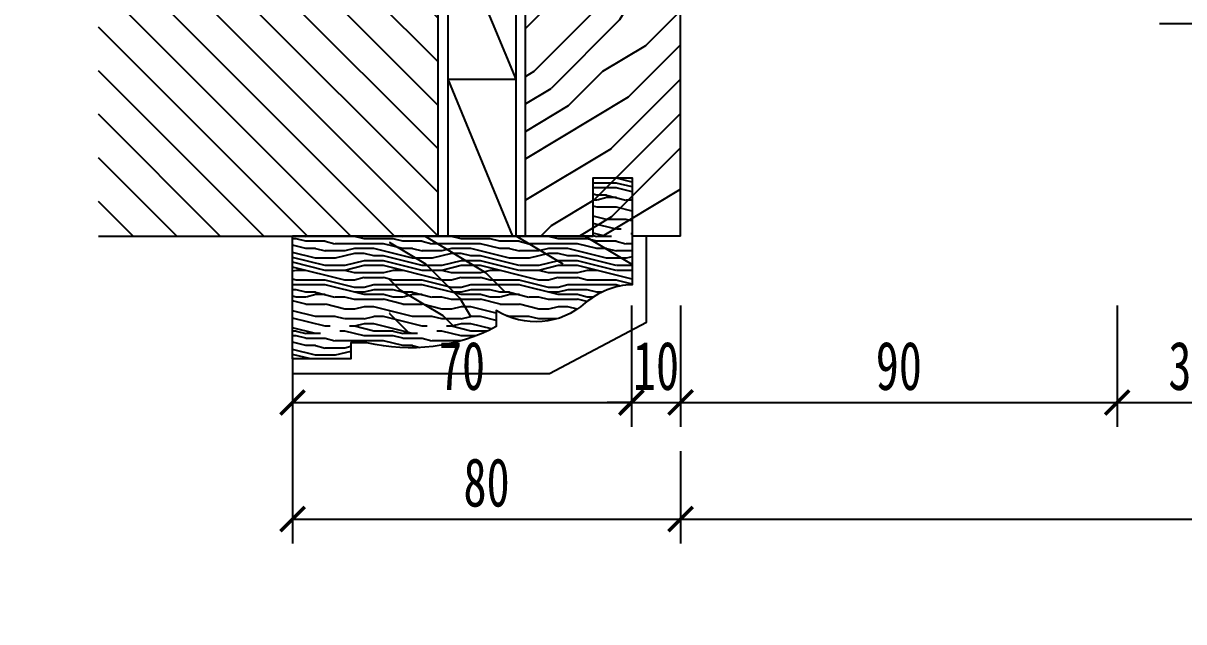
# Model space of a CAD drawing. Header units: millimetres. Extents: x 51249 to 2766742, y -599687 to -1280.
# Drawn here: x 62774.5 to 63013.8, y -125066.8 to -124943.5 of the extents above; entities that cross this region are included whole.
import ezdxf

# ---------------------------------------------------------------- set-up
doc = ezdxf.new("R2010")
doc.units = ezdxf.units.MM
doc.header["$LTSCALE"] = 10
doc.header["$PDMODE"] = 3
doc.linetypes.add('AUDIT_D_050706142524-0', pattern=[0])
for name, color, linetype in [('0-bh(填充)', 251, 'Continuous'), ('A-土建墙（含管井、立管）', 6, 'Continuous'), ('D-Detail(节点图层)', 134, 'Continuous'), ('D-节点填充', 250, 'Continuous'), ('D-造型粗线', 4, 'Continuous'), ('D-造型细线', 146, 'Continuous'), ('E-立面填充', 250, 'Continuous'), ('IDT-HATCH', 250, 'AUDIT_D_050706142524-0'), ('P-门套', 3, 'Continuous'), ('PM-FURN', 7, 'Continuous'), ('W-尺寸', 5, 'Continuous'), ('填充', 8, 'Continuous'), ('完成面-石材', 55, 'Continuous')]:
    doc.layers.add(name, color=color, linetype=linetype)
doc.styles.add('DIM', font='SimSun.ttf', dxfattribs={"width": 0.7})
doc.dimstyles.new('25', dxfattribs={"dimscale": 25, "dimtxt": 2, "dimasz": 1, "dimexe": 1, "dimexo": 1, "dimgap": 0.5, "dimtad": 1, "dimdec": 0, "dimzin": 0, "dimdsep": 46, "dimtxsty": 'DIM', "dimblk": 'ARCHTICK', "dimcen": 0, "dimclrd": 5, "dimclre": 5, "dimclrt": 35, "dimadec": 0, "dimazin": 0, "dimtfac": 0.5, "dimtdec": 0, "dimtix": 1, "dimtmove": 2, "dimatfit": 2, "dimldrblk": 'A', "dimfxl": 0, "dimtolj": 1, "dimtzin": 0, "dimlwd": -1, "dimlwe": -1, "dimarcsym": 0})
doc.dimstyles.new('5', dxfattribs={"dimscale": 5, "dimtxt": 2, "dimasz": 1, "dimexe": 1, "dimexo": 1, "dimgap": 0.5, "dimtad": 1, "dimdec": 0, "dimrnd": 5, "dimzin": 0, "dimdsep": 46, "dimtxsty": 'DIM', "dimblk": 'ARCHTICK', "dimcen": 0, "dimclrd": 5, "dimclre": 5, "dimclrt": 35, "dimadec": 0, "dimazin": 0, "dimtfac": 0.5, "dimtdec": 0, "dimtix": 1, "dimtmove": 2, "dimatfit": 2, "dimldrblk": 'A', "dimfxl": 0, "dimtolj": 1, "dimtzin": 0, "dimlwd": -1, "dimlwe": -1, "dimarcsym": 0})

# ---------------------------------------------------------------- blocks, each defined once
blk = doc.blocks.new('_ArchTick')
at = {"color": 0, "linetype": 'ByBlock', "const_width": 0.15}
blk.add_lwpolyline([(-0.5, -0.5), (0.5, 0.5)], dxfattribs=at)
blk = doc.blocks.new('*D14')
at = {"layer": 'Defpoints', "color": 0, "ltscale": 0.15}
for p in [(62910.08, -125026.65), (63690.08, -125026.65), (63690.08, -125045.67)]:
    blk.add_point(p, dxfattribs=at)
at = {"layer": 'W-尺寸', "color": 5, "ltscale": 0.15}
for p, q in [((62910.08, -125031.65), (62910.08, -125050.67)), ((63690.08, -125031.65), (63690.08, -125050.67)), ((62910.08, -125045.67), (63467.71, -125045.67)), ((63690.08, -125045.67), (63486.51, -125045.67))]:
    blk.add_line(p, q, dxfattribs=at)
at = {"layer": 'W-尺寸', "color": 5, "ltscale": 0.15, "xscale": 5, "yscale": 5, "zscale": 5, "rotation": 180}
blk.add_blockref('_ArchTick', (62910.08, -125045.67), dxfattribs=at)
at = {"layer": 'W-尺寸', "color": 5, "ltscale": 0.15, "xscale": 5, "yscale": 5, "zscale": 5}
blk.add_blockref('_ArchTick', (63690.08, -125045.67), dxfattribs=at)
at = {"layer": 'W-尺寸', "color": 35, "ltscale": 0.15, "insert": (63477.11, -125040.17), "char_height": 10, "attachment_point": 5, "style": 'DIM'}
blk.add_mtext('\\A1;780', dxfattribs=at)
blk = doc.blocks.new('A')
for p, q in [((-1.4351, 1.1477), (-1.0896, 1.4375)), ((-1.0896, 1.4375), (0, 0)), ((-1.4351, 1.1477), (-0.3688, 0)), ((-0.3688, 0), (-2.1271, 0)), ((-1.4351, -1.1477), (-0.3688, 0)), ((-1.0896, -1.4375), (0, 0)), ((-1.4351, -1.1477), (-1.0896, -1.4375))]:
    blk.add_line(p, q)
for points in [[(-1.4351, 1.1477), (-1.0896, 1.4375), (-0.3688, 0), (0, 0)], [(-1.4351, -1.1477), (-1.0896, -1.4375), (-0.3688, 0), (0, 0)]]:
    blk.add_solid(points)
blk = doc.blocks.new('*D30')
at = {"layer": 'Defpoints', "color": 0, "ltscale": 0.15}
for p in [(62899.94, -124995.66), (62830.08, -125007.37), (62899.94, -125021.65)]:
    blk.add_point(p, dxfattribs=at)
at = {"layer": 'W-尺寸', "color": 5, "ltscale": 0.15}
for p, q in [((62899.94, -125001.65), (62899.94, -125026.65)), ((62830.08, -125012.37), (62830.08, -125026.65)), ((62830.08, -125021.65), (62899.94, -125021.65))]:
    blk.add_line(p, q, dxfattribs=at)
at = {"layer": 'W-尺寸', "color": 5, "ltscale": 0.15, "xscale": 5, "yscale": 5, "zscale": 5, "rotation": 180}
blk.add_blockref('_ArchTick', (62830.08, -125021.65), dxfattribs=at)
at = {"layer": 'W-尺寸', "color": 5, "ltscale": 0.15, "xscale": 5, "yscale": 5, "zscale": 5}
blk.add_blockref('_ArchTick', (62899.94, -125021.65), dxfattribs=at)
at = {"layer": 'W-尺寸', "color": 35, "ltscale": 0.15, "insert": (62865.01, -125014.15), "char_height": 10, "attachment_point": 5, "style": 'DIM'}
blk.add_mtext('\\A1;70', dxfattribs=at)
blk = doc.blocks.new('*D31')
at = {"layer": 'Defpoints', "color": 0, "ltscale": 0.15}
for p in [(62910.08, -124987.37), (62899.94, -124995.66), (62910.08, -125021.65)]:
    blk.add_point(p, dxfattribs=at)
at = {"layer": 'W-尺寸', "color": 5, "ltscale": 0.15}
for p, q in [((62899.94, -125001.65), (62899.94, -125026.65)), ((62910.08, -125001.65), (62910.08, -125026.65)), ((62899.94, -125021.65), (62894.94, -125021.65)), ((62899.94, -125021.65), (62910.08, -125021.65)), ((62910.08, -125021.65), (62915.08, -125021.65))]:
    blk.add_line(p, q, dxfattribs=at)
at = {"layer": 'W-尺寸', "color": 5, "ltscale": 0.15, "xscale": 5, "yscale": 5, "zscale": 5}
blk.add_blockref('_ArchTick', (62899.94, -125021.65), dxfattribs=at)
at = {"layer": 'W-尺寸', "color": 5, "ltscale": 0.15, "xscale": 5, "yscale": 5, "zscale": 5, "rotation": 180}
blk.add_blockref('_ArchTick', (62910.08, -125021.65), dxfattribs=at)
at = {"layer": 'W-尺寸', "color": 35, "ltscale": 0.15, "insert": (62905.01, -125014.15), "char_height": 10, "attachment_point": 5, "style": 'DIM'}
blk.add_mtext('\\A1;10', dxfattribs=at)
blk = doc.blocks.new('*D19')
at = {"layer": 'Defpoints', "color": 0, "ltscale": 0.15}
for p in [(63000.08, -124899.87), (62910.08, -124987.37), (63000.08, -125021.65)]:
    blk.add_point(p, dxfattribs=at)
at = {"layer": 'W-尺寸', "color": 5, "ltscale": 0.15}
for p, q in [((62910.08, -125001.65), (62910.08, -125026.65)), ((63000.08, -125001.65), (63000.08, -125026.65)), ((62910.08, -125021.65), (63000.08, -125021.65))]:
    blk.add_line(p, q, dxfattribs=at)
at = {"layer": 'W-尺寸', "color": 5, "ltscale": 0.15, "xscale": 5, "yscale": 5, "zscale": 5, "rotation": 180}
blk.add_blockref('_ArchTick', (62910.08, -125021.65), dxfattribs=at)
at = {"layer": 'W-尺寸', "color": 5, "ltscale": 0.15, "xscale": 5, "yscale": 5, "zscale": 5}
blk.add_blockref('_ArchTick', (63000.08, -125021.65), dxfattribs=at)
at = {"layer": 'W-尺寸', "color": 35, "ltscale": 0.15, "insert": (62955.08, -125014.15), "char_height": 10, "attachment_point": 5, "style": 'DIM'}
blk.add_mtext('\\A1;90', dxfattribs=at)
blk = doc.blocks.new('*D20')
at = {"layer": 'Defpoints', "color": 0, "ltscale": 0.15}
for p in [(62830.08, -125015.68), (62910.08, -125026.65), (62910.08, -125045.67)]:
    blk.add_point(p, dxfattribs=at)
at = {"layer": 'W-尺寸', "color": 5, "ltscale": 0.15}
for p, q in [((62830.08, -125025.67), (62830.08, -125050.67)), ((62910.08, -125031.65), (62910.08, -125050.67)), ((62830.08, -125045.67), (62910.08, -125045.67))]:
    blk.add_line(p, q, dxfattribs=at)
at = {"layer": 'W-尺寸', "color": 5, "ltscale": 0.15, "xscale": 5, "yscale": 5, "zscale": 5, "rotation": 180}
blk.add_blockref('_ArchTick', (62830.08, -125045.67), dxfattribs=at)
at = {"layer": 'W-尺寸', "color": 5, "ltscale": 0.15, "xscale": 5, "yscale": 5, "zscale": 5}
blk.add_blockref('_ArchTick', (62910.08, -125045.67), dxfattribs=at)
at = {"layer": 'W-尺寸', "color": 35, "ltscale": 0.15, "insert": (62870.08, -125038.17), "char_height": 10, "attachment_point": 5, "style": 'DIM'}
blk.add_mtext('\\A1;80', dxfattribs=at)
blk = doc.blocks.new('*D24')
at = {"layer": 'Defpoints', "color": 0, "ltscale": 0.15}
for p in [(63030.74, -124891.16), (63000.08, -125001.65), (63030.74, -125021.65)]:
    blk.add_point(p, dxfattribs=at)
at = {"layer": 'W-尺寸', "color": 5, "ltscale": 0.15}
for p, q in [((63030.74, -125001.65), (63030.74, -125026.65)), ((63000.08, -125006.65), (63000.08, -125026.65)), ((63000.08, -125021.65), (63030.74, -125021.65))]:
    blk.add_line(p, q, dxfattribs=at)
at = {"layer": 'W-尺寸', "color": 5, "ltscale": 0.15, "xscale": 5, "yscale": 5, "zscale": 5, "rotation": 180}
blk.add_blockref('_ArchTick', (63000.08, -125021.65), dxfattribs=at)
at = {"layer": 'W-尺寸', "color": 5, "ltscale": 0.15, "xscale": 5, "yscale": 5, "zscale": 5}
blk.add_blockref('_ArchTick', (63030.74, -125021.65), dxfattribs=at)
at = {"layer": 'W-尺寸', "color": 35, "ltscale": 0.15, "insert": (63015.41, -125014.15), "char_height": 10, "attachment_point": 5, "style": 'DIM'}
blk.add_mtext('\\A1;30', dxfattribs=at)
blk = doc.blocks.new('A$C2AE5601B')
at = {"layer": 'E-立面填充', "ltscale": 0.15}
h = blk.add_hatch(dxfattribs=at)
h.set_pattern_fill('PANEL', color=256, scale=20, style=0, pattern_type=2)
h.set_pattern_definition([(0, (124361.177, -14776.057), (0, 20), [4, -6, 2, -8]), (0, (124375.177, -14775.557), (0, 20), [4, -16]), (0, (124373.177, -14774.557), (0, 20), [2, -18]), (0, (124362.177, -14774.057), (0, 20), [1, -14, 1, -4]), (0, (124369.177, -14773.057), (0, 20), [4, -6, 1, -9]), (0, (124364.177, -14772.557), (0, 20), [3, -17]), (0, (124369.177, -14772.057), (0, 20), [6, -14]), (0, (124363.177, -14771.557), (0, 20), [4, -16]), (0, (124371.177, -14771.057), (0, 20), [10, -10]), (0, (124365.177, -14770.057), (0, 20), [2, -6, 4, -8]), (0, (124379.177, -14769.557), (0, 20), [4, -16]), (0, (124375.177, -14769.057), (0, 20), [2, -18]), (0, (124371.177, -14768.557), (0, 20), [2, -18]), (0, (124361.177, -14768.057), (0, 20), [4, -16]), (0, (124371.177, -14767.557), (0, 20), [4, -16]), (0, (124371.177, -14766.557), (0, 20), [4, -4, 4, -8]), (0, (124367.177, -14765.557), (0, 20), [2, -10, 4, -4]), (0, (124371.177, -14765.057), (0, 20), [6, -14]), (0, (124371.177, -14764.057), (0, 20), [4, -16]), (0, (124363.177, -14763.557), (0, 20), [6, -8, 2, -4]), (0, (124363.177, -14762.557), (0, 20), [10, -10]), (0, (124375.177, -14762.057), (0, 20), [2, -18]), (0, (124369.177, -14761.557), (0, 20), [4, -16]), (0, (124365.177, -14761.057), (0, 20), [2, -8, 2, -8]), (0, (124363.177, -14760.557), (0, 20), [2, -6, 4, -8]), (0, (124367.177, -14760.057), (0, 20), [2, -10, 2, -6]), (0, (124371.177, -14759.557), (0, 20), [6, -14]), (0, (124363.177, -14758.557), (0, 20), [4, -16]), (0, (124373.177, -14758.057), (0, 20), [2, -18]), (0, (124377.177, -14757.557), (0, 20), [2, -18]), (14.0362435, (124375.1767, -14774.557), (20, -7e-10), [2.06, -80.4021105]), (14.0362435, (124377.1767, -14770.057), (20, -7e-10), [2.06, -80.4021105]), (14.0362435, (124375.1767, -14758.057), (20, -7e-10), [2.06, -80.4021105]), (14.0362435, (124369.1767, -14765.557), (20, -7e-10), [2.06, -80.4021105]), (14.0362435, (124373.1767, -14762.557), (20, -7e-10), [2.06, -80.4021105]), (14.0362435, (124375.1767, -14764.057), (20, -7e-10), [2.06, -80.4021105]), (14.0362435, (124365.1767, -14760.557), (20, -7e-10), [2.06, -80.4021105]), (14.0362435, (124373.1767, -14761.557), (20, -7e-10), [2.06, -80.4021105]), (14.0362435, (124377.1767, -14769.057), (20, -7e-10), [4.12, -78.3421105]), (14.0362435, (124375.1767, -14767.557), (20, -7e-10), [4.12, -78.3421105]), (14.0362435, (124375.1767, -14766.557), (20, -7e-10), [4.12, -78.3421105]), (165.9637565, (124369.1767, -14773.057), (-20, -7e-10), [2.06, -4.12, 2.06, -74.2221105]), (165.9637565, (124365.1767, -14770.057), (-20, -7e-10), [2.06, -80.4021105]), (165.9637565, (124365.1767, -14761.057), (-20, -7e-10), [4.12, -78.3421105]), (194.0362435, (124375.1767, -14775.557), (-20, 7e-10), [2.06, -80.4021105]), (345.9637565, (124379.1767, -14775.557), (20, 7e-10), [2.06, -80.4021105]), (345.9637565, (124373.1767, -14768.557), (20, 7e-10), [2.06, -80.4021105]), (345.9637565, (124377.1767, -14765.057), (20, 7e-10), [2.06, -80.4021105]), (345.9637565, (124369.1767, -14763.557), (20, 7e-10), [2.06, -80.4021105]), (345.9637565, (124367.1767, -14761.057), (20, 7e-10), [2.06, -80.4021105]), (345.9637565, (124369.1767, -14760.057), (20, 7e-10), [2.06, -80.4021105]), (345.9637565, (124369.1767, -14763.557), (20, 7e-10), [2.06, -80.4021105]), (345.9637565, (124375.1767, -14760.557), (20, 7e-10), [8.24, -74.2221105]), (345.9637565, (124363.1767, -14774.057), (20, 7e-10), [8.24, -74.2221105]), (345.9637565, (124365.1767, -14772.557), (20, 7e-10), [8.24, -74.2221105]), (345.9637565, (124367.1767, -14771.557), (20, 7e-10), [2.06, -4.12, 4.12, -72.1621105]), (345.9637565, (124367.1767, -14770.057), (20, 7e-10), [4.12, -4.12, 4.12, -70.1021105]), (345.9637565, (124365.1767, -14768.057), (20, 7e-10), [8.24, -74.2221105]), (345.9637565, (124363.1767, -14766.557), (20, 7e-10), [8.24, -74.2221105]), (345.9637565, (124363.1767, -14765.557), (20, 7e-10), [8.24, -74.2221105]), (345.9637565, (124377.1767, -14759.557), (20, 7e-10), [2.06, -80.4021105]), (345.9637675, (124379.1767, -14757.557), (20, 3.84e-06), [4.12, -78.3421105]), (345.9637675, (124367.1767, -14758.557), (20, 3.84e-06), [4.12, -78.3421105]), (345.9637575, (124365.1767, -14776.057), (20, 3.5e-07), [8.24, -74.2221105]), (345.9637575, (124377.1767, -14762.057), (20, 3.5e-07), [6.18, -76.2821105]), (345.9637575, (124379.1767, -14763.557), (20, 3.5e-07), [12.36, -70.1021105])])
h.paths.add_polyline_path([(73, 37.31), (61, 37.31), (61, 33.97), (57.67, 33.97, 0.180635), (31, 30.65), (31, 27.32, 0.333169), (12.64, 25.77, -0.167877), (3, 22), (3, 12), (3, 0), (11, 0), (11, 12), (73, 12)])
at = {"color": 2}
blk.add_lwpolyline([(3, 12), (3, 22, 0.167877), (12.64, 25.77, -0.333169), (31, 27.32), (31, 30.65, -0.180635), (57.67, 33.97), (61, 33.97), (61, 37.31), (73, 37.31), (73, 12), (11, 12), (11, 0), (3, 0), (3, 12), (3, 22)], format="xyb", dxfattribs=at)
at = {"layer": 'PM-FURN', "color": 8}
blk.add_lwpolyline([(73, 37.31), (73, 40.31), (20, 40.31), (0, 29.74), (0, 12)], dxfattribs=at)
at = {"layer": '完成面-石材'}
blk.add_lwpolyline([(11, 12), (73, 12)], dxfattribs=at)
blk = doc.blocks.new('sssd2')
at = {"layer": '0-bh(填充)', "color": 1, "ltscale": 0.15, "xscale": -1, "rotation": 270}
blk.add_blockref('A$C2AE5601B', (-93771.33, -23051.41), dxfattribs=at)
blk = doc.blocks.new('*D1063')
at = {"layer": 'D-Detail(节点图层)', "color": 5, "ltscale": 0.15}
for p, q in [((2766616.97, -121582.06), (2766741.97, -121582.06)), ((2766716.97, -121582.06), (2766716.97, -599673.13)), ((2766698.33, -599673.13), (2766741.97, -599673.13))]:
    blk.add_line(p, q, dxfattribs=at)
at = {"layer": 'Defpoints', "color": 0, "ltscale": 0.15}
for p in [(55453.76, -121582.06), (2766673.33, -599673.13), (2766716.97, -599673.13)]:
    blk.add_point(p, dxfattribs=at)
at = {"layer": 'D-Detail(节点图层)', "color": 5, "ltscale": 0.15, "xscale": 25, "yscale": 25, "zscale": 25}
for p, rotation in [((2766716.97, -121582.06), 90), ((2766716.97, -599673.13), 270)]:
    blk.add_blockref('_ArchTick', p, dxfattribs=dict(at, rotation=rotation))
at = {"layer": 'D-Detail(节点图层)', "color": 35, "ltscale": 0.15, "insert": (2766679.47, -360627.6), "char_height": 50, "attachment_point": 5, "rotation": 90, "style": 'DIM'}
blk.add_mtext('\\A1;478091', dxfattribs=at)

msp = doc.modelspace()

# ---------------------------------------------------------------- hatches: boundary and pattern name
at = {"layer": 'D-节点填充', "ltscale": 0.15}
h = msp.add_hatch(dxfattribs=at)
h.set_pattern_fill('PANEL', color=256, scale=100, angle=45, style=0, pattern_type=2)
h.set_pattern_definition([(5, (62878.08, -125022.37), (-8.716, 99.62), [20, -30, 10, -40]), (45, (62925.81, -124971.11), (-70.71, 70.71), [20, -80]), (45, (62915.2, -124974.64), (-70.71, 70.71), [10, -90]), (45, (62874.54, -125011.77), (-70.71, 70.71), [5, -70, 5, -20]), (45, (62895.76, -124983.48), (-70.71, 70.71), [20, -30, 5, -45]), (45, (62876.31, -124999.39), (-70.71, 70.71), [15, -85]), (45, (62892.22, -124979.95), (-70.71, 70.71), [30, -70]), (45, (62869.24, -124999.39), (-70.71, 70.71), [20, -80]), (45, (62895.76, -124969.34), (-70.71, 70.71), [50, -50]), (45, (62871.01, -124987.02), (-70.71, 70.71), [10, -30, 20, -40]), (45, (62918.74, -124935.75), (-70.71, 70.71), [20, -80]), (45, (62902.83, -124948.13), (-70.71, 70.71), [10, -90]), (45, (62886.92, -124960.5), (-70.71, 70.71), [10, -90]), (45, (62849.8, -124994.09), (-70.71, 70.71), [20, -80]), (45, (62883.38, -124956.97), (-70.71, 70.71), [20, -80]), (45, (62879.85, -124953.43), (-70.71, 70.71), [20, -20, 20, -40]), (45, (62862.17, -124964.04), (-70.71, 70.71), [10, -50, 20, -20]), (45, (62874.54, -124948.13), (-70.71, 70.71), [30, -70]), (45, (62871.01, -124944.59), (-70.71, 70.71), [20, -80]), (45, (62840.96, -124971.11), (-70.71, 70.71), [30, -40, 10, -20]), (45, (62837.42, -124967.57), (-70.71, 70.71), [50, -50]), (45, (62878.08, -124923.38), (-70.71, 70.71), [10, -90]), (45, (62855.1, -124942.82), (-70.71, 70.71), [20, -80]), (45, (62839.19, -124955.2), (-70.71, 70.71), [10, -40, 10, -40]), (45, (62830.35, -124960.5), (-70.71, 70.71), [10, -30, 20, -40]), (45, (62842.72, -124944.59), (-70.71, 70.71), [10, -50, 10, -30]), (45, (62855.1, -124928.68), (-70.71, 70.71), [30, -70]), (45, (62823.28, -124953.43), (-70.71, 70.71), [20, -80]), (45, (62856.87, -124916.31), (-70.71, 70.71), [10, -90]), (45, (62869.24, -124900.4), (-70.71, 70.71), [10, -90]), (59.036, (62922.274, -124967.573), (70.7107, 70.7107), [10.3, -402.01]), (59.036, (62913.435, -124944.592), (70.711, 70.711), [10.3, -402.01]), (59.036, (62863.937, -124909.237), (70.711, 70.711), [10.3, -402.01]), (59.036, (62869.24, -124956.966), (70.711, 70.711), [10.3, -402.01]), (59.036, (62872.776, -124932.218), (70.711, 70.711), [10.3, -402.01]), (59.036, (62885.15, -124930.45), (70.711, 70.711), [10.3, -402.01]), (59.036, (62837.42, -124953.43), (70.7107, 70.7107), [10.3, -402.01]), (59.036, (62869.24, -124928.682), (70.711, 70.711), [10.3, -402.01]), (59.036, (62909.9, -124941.056), (70.711, 70.711), [20.6, -391.71]), (59.036, (62897.525, -124942.824), (70.711, 70.711), [20.6, -391.71]), (59.036, (62893.99, -124939.289), (70.711, 70.711), [20.6, -391.71]), (210.964, (62895.757, -124983.483), (-70.7107, -70.7107), [10.3, -20.6, 10.3, -371.111]), (210.964, (62871.008, -124987.018), (-70.7107, -70.7107), [10.3, -402.01]), (210.964, (62839.188, -124955.199), (-70.7107, -70.7107), [20.6, -391.71]), (239.036, (62925.81, -124971.109), (-70.7107, -70.7107), [10.3, -402.01]), (30.964, (62939.95, -124956.966), (70.7107, 70.7107), [10.3, -402.01]), (30.964, (62893.99, -124953.43), (70.711, 70.711), [10.3, -402.01]), (30.964, (62895.757, -124926.914), (70.711, 70.711), [10.3, -402.01]), (30.964, (62862.17, -124949.895), (70.711, 70.711), [10.3, -402.01]), (30.964, (62846.26, -124948.128), (70.711, 70.711), [10.3, -402.01]), (30.964, (62849.795, -124937.52), (70.711, 70.711), [10.3, -402.01]), (30.964, (62862.17, -124949.895), (70.711, 70.711), [10.3, -402.01]), (30.964, (62872.776, -124918.076), (70.711, 70.711), [41.2, -371.11]), (30.964, (62878.08, -125008.232), (70.7107, 70.7107), [41.2, -371.11]), (30.964, (62879.847, -124995.857), (70.7107, 70.7107), [41.2, -371.11]), (30.964, (62883.383, -124985.25), (70.7107, 70.7107), [10.3, -20.6, 20.6, -360.811]), (30.964, (62878.08, -124979.947), (70.7107, 70.7107), [20.6, -20.6, 20.6, -350.511]), (30.964, (62863.937, -124979.947), (70.7107, 70.7107), [41.2, -371.11]), (30.964, (62851.563, -124981.715), (70.7107, 70.7107), [41.2, -371.11]), (30.964, (62848.027, -124978.18), (70.7107, 70.7107), [41.2, -371.11]), (30.964, (62876.312, -124907.47), (70.711, 70.711), [10.3, -402.01]), (30.964, (62876.312, -124893.327), (70.7107, 70.7107), [20.6, -391.71]), (30.964, (62837.42, -124939.289), (70.7107, 70.711), [20.6, -391.71]), (30.964, (62892.222, -125008.232), (70.7107, 70.7107), [41.2, -371.11]), (30.964, (62885.15, -124916.308), (70.711, 70.711), [30.9, -381.41]), (30.964, (62897.525, -124914.54), (70.711, 70.711), [61.8, -350.51])])
h.paths.add_polyline_path([(62878.08, -124987.37), (62910.08, -124987.37), (62910.08, -124937.37), (62898.08, -124937.37), (62898.08, -124887.37), (62878.08, -124887.37)])
h = msp.add_hatch(dxfattribs=at)
h.set_pattern_fill('PANEL', color=256, scale=100, angle=45, style=0, pattern_type=2)
h.set_pattern_definition([(175, (62899.94, -125007.37), (8.72, 99.62), [20, -30, 10, -40]), (135, (62852.21, -124956.11), (70.71, 70.71), [20, -80]), (135, (62862.82, -124959.64), (70.71, 70.71), [10, -90]), (135, (62903.47, -124996.77), (70.71, 70.71), [5, -70, 5, -20]), (135, (62882.26, -124968.48), (70.71, 70.71), [20, -30, 5, -45]), (135, (62901.71, -124984.39), (70.71, 70.71), [15, -85]), (135, (62885.8, -124964.95), (70.71, 70.71), [30, -70]), (135, (62908.78, -124984.39), (70.71, 70.71), [20, -80]), (135, (62882.26, -124954.34), (70.71, 70.71), [50, -50]), (135, (62907.01, -124972.02), (70.71, 70.71), [10, -30, 20, -40]), (135, (62859.28, -124920.75), (70.71, 70.71), [20, -80]), (135, (62875.19, -124933.13), (70.71, 70.71), [10, -90]), (135, (62891.1, -124945.5), (70.71, 70.71), [10, -90]), (135, (62928.22, -124979.09), (70.71, 70.71), [20, -80]), (135, (62894.64, -124941.97), (70.71, 70.71), [20, -80]), (135, (62898.17, -124938.43), (70.71, 70.71), [20, -20, 20, -40]), (135, (62915.85, -124949.04), (70.71, 70.71), [10, -50, 20, -20]), (135, (62903.47, -124933.13), (70.71, 70.71), [30, -70]), (135, (62907.01, -124929.59), (70.71, 70.71), [20, -80]), (135, (62937.06, -124956.11), (70.71, 70.71), [30, -40, 10, -20]), (135, (62940.6, -124952.57), (70.71, 70.71), [50, -50]), (135, (62899.94, -124908.38), (70.71, 70.71), [10, -90]), (135, (62922.92, -124927.83), (70.71, 70.71), [20, -80]), (135, (62938.83, -124940.2), (70.71, 70.71), [10, -40, 10, -40]), (135, (62947.67, -124945.5), (70.71, 70.71), [10, -30, 20, -40]), (135, (62935.29, -124929.59), (70.71, 70.71), [10, -50, 10, -30]), (135, (62922.92, -124913.68), (70.71, 70.71), [30, -70]), (135, (62954.74, -124938.43), (70.71, 70.71), [20, -80]), (135, (62921.15, -124901.31), (70.71, 70.71), [10, -90]), (135, (62908.78, -124885.4), (70.71, 70.71), [10, -90]), (120.964, (62855.744, -124952.574), (-70.711, 70.711), [10.3, -402.01]), (120.964, (62864.583, -124929.593), (-70.711, 70.711), [10.3, -402.01]), (120.964, (62914.08, -124894.238), (-70.7107, 70.7107), [10.3, -402.01]), (120.964, (62908.777, -124941.967), (-70.711, 70.711), [10.3, -402.01]), (120.964, (62905.242, -124917.219), (-70.7107, 70.7107), [10.3, -402.01]), (120.964, (62892.867, -124915.45), (-70.7107, 70.7107), [10.3, -402.01]), (120.964, (62940.597, -124938.432), (-70.7107, 70.7107), [10.3, -402.01]), (120.964, (62908.777, -124913.683), (-70.7107, 70.7107), [10.3, -402.01]), (120.964, (62868.119, -124926.057), (-70.711, 70.711), [20.6, -391.71]), (120.964, (62880.493, -124927.825), (-70.711, 70.711), [20.6, -391.71]), (120.964, (62884.028, -124924.29), (-70.711, 70.711), [20.6, -391.71]), (329.036, (62882.26, -124968.484), (70.711, -70.711), [10.3, -20.6, 10.3, -371.111]), (329.036, (62907.01, -124972.02), (70.711, -70.711), [10.3, -402.01]), (329.036, (62938.83, -124940.2), (70.7107, -70.7107), [20.6, -391.71]), (300.964, (62852.209, -124956.11), (70.711, -70.711), [10.3, -402.01]), (149.036, (62838.067, -124941.967), (-70.711, 70.711), [10.3, -402.01]), (149.036, (62884.028, -124938.432), (-70.711, 70.711), [10.3, -402.01]), (149.036, (62882.26, -124911.915), (-70.7107, 70.7107), [10.3, -402.01]), (149.036, (62915.848, -124934.896), (-70.7107, 70.7107), [10.3, -402.01]), (149.036, (62931.758, -124933.128), (-70.7107, 70.7107), [10.3, -402.01]), (149.036, (62928.223, -124922.522), (-70.7107, 70.7107), [10.3, -402.01]), (149.036, (62915.848, -124934.896), (-70.7107, 70.7107), [10.3, -402.01]), (149.036, (62905.242, -124903.076), (-70.7107, 70.7107), [41.2, -371.11]), (149.036, (62899.938, -124993.233), (-70.711, 70.711), [41.2, -371.11]), (149.036, (62898.17, -124980.858), (-70.711, 70.711), [41.2, -371.11]), (149.036, (62894.635, -124970.252), (-70.711, 70.711), [10.3, -20.6, 20.6, -360.811]), (149.036, (62899.938, -124964.948), (-70.711, 70.711), [20.6, -20.6, 20.6, -350.511]), (149.036, (62914.08, -124964.948), (-70.711, 70.711), [41.2, -371.11]), (149.036, (62926.455, -124966.716), (-70.711, 70.711), [41.2, -371.11]), (149.036, (62929.99, -124963.18), (-70.711, 70.711), [41.2, -371.11]), (149.036, (62901.706, -124892.47), (-70.7107, 70.7107), [10.3, -402.01]), (149.036, (62901.706, -124878.328), (-70.7107, 70.7107), [20.6, -391.71]), (149.036, (62940.597, -124924.29), (-70.7107, 70.7107), [20.6, -391.71]), (149.036, (62885.796, -124993.233), (-70.71, 70.71), [41.2, -371.11]), (149.036, (62892.867, -124901.309), (-70.7107, 70.7107), [30.9, -381.41]), (149.036, (62880.493, -124899.54), (-70.7107, 70.7107), [61.8, -350.51])])
edge = h.paths.add_edge_path()
edge.add_line((62872.42, -124998.78), (62869.6, -124998.78))
edge.add_line((62869.6, -124998.78), (62869.6, -125002.78))
edge.add_line((62869.6, -125002.78), (62859.92, -125007.37))
edge.add_line((62859.92, -125007.37), (62850.08, -125007.37))
edge.add_line((62850.08, -125007.37), (62850.08, -124987.37))
edge.add_line((62850.08, -124987.37), (62899.94, -124987.37))
edge.add_line((62899.94, -124987.37), (62899.94, -124995.66))
edge.add_arc((62896.81, -124995.66), 3.13, 180, 360, ccw=False)
edge.add_line((62893.69, -124995.66), (62888.69, -124995.66))
edge.add_line((62888.69, -124995.66), (62888.69, -124998.78))
edge.add_line((62888.69, -124998.78), (62872.42, -124998.78))
at = {"layer": 'IDT-HATCH'}
h = msp.add_hatch(dxfattribs=at)
h.set_pattern_fill('ANSI31', color=256, scale=2, style=0)
h.set_pattern_definition([(135, (62860.079, -124987.3744), (4.49013, 4.49013), [])])
h.paths.add_polyline_path([(62790.08, -124887.37), (62860.08, -124887.37), (62860.08, -124987.37), (62790.08, -124987.37)])

# ---------------------------------------------------------------- linework, layer by layer
at = {"color": 8}
for p, q in [((62862.08, -124921.22), (62876.08, -124955.06)), ((62862.08, -124955.06), (62876.08, -124955.06)), ((62862.08, -124955.06), (62875.45, -124987.37))]:
    msp.add_line(p, q, dxfattribs=at)
at = {"layer": 'A-土建墙（含管井、立管）', "color": 6}
msp.add_lwpolyline([(62790.08, -124987.37), (62860.08, -124987.37), (62860.08, -124887.37), (62790.08, -124887.37)], dxfattribs=at)
at = {"layer": 'D-造型粗线', "ltscale": 0.15}
for p, q in [((62892.08, -124987.37), (62860.08, -124987.37)), ((62910.08, -124987.37), (62900.08, -124987.37))]:
    msp.add_line(p, q, dxfattribs=at)
for points in [[(62910.08, -124987.37), (62910.08, -124937.37)], [(62910.08, -124987.37), (62910.08, -124987.37)]]:
    msp.add_lwpolyline(points, dxfattribs=at)
at = {"layer": 'D-造型细线', "color": 44}
msp.add_line((62878.08, -124987.37), (62878.08, -124887.37), dxfattribs=at)
at = {"layer": 'IDT-HATCH'}
msp.add_line((63591.33, -124943.62), (63008.83, -124943.62), dxfattribs=at)
at = {"layer": '填充', "linetype": 'ByBlock'}
for p, q in [((62862.08, -124887.37), (62862.08, -124987.37)), ((62876.08, -124887.37), (62876.08, -124987.37))]:
    msp.add_line(p, q, dxfattribs=at)

# ---------------------------------------------------------------- block references
at = {"layer": 'P-门套', "color": 35, "xscale": -1, "rotation": 90}
msp.add_blockref('sssd2', (39851.67, -218746.7), dxfattribs=at)

# ---------------------------------------------------------------- dimensions: what is measured, and where the dimension line sits
at = {"layer": 'D-Detail(节点图层)', "color": 251, "ltscale": 0.15}
dim = msp.add_linear_dim(base=(2766716.97, -599673.13), p1=(55453.76, -121582.06), p2=(2766673.33, -599673.13), angle=90, dimstyle='25', dxfattribs=at)
dim.commit()
dim.dimension.update_dxf_attribs({"geometry": '*D1063', "text_midpoint": (2766679.47, -360627.6)})
at = {"layer": 'W-尺寸', "color": 1, "ltscale": 0.15}
dim = msp.add_linear_dim(base=(63030.74, -125021.65), p1=(63000.08, -125001.65), p2=(63030.74, -124891.16), angle=180, dimstyle='5', dxfattribs=at)
dim.commit()
dim.dimension.update_dxf_attribs({"geometry": '*D24', "text_midpoint": (63015.41, -125014.15)})
for base, p1, p2, picture, middle in [((63000.08, -125021.65), (62910.08, -124987.37), (63000.08, -124899.87), '*D19', (62955.08, -125014.15)), ((62910.08, -125021.65), (62899.94, -124995.66), (62910.08, -124987.37), '*D31', (62905.01, -125014.15)), ((62899.94, -125021.65), (62830.08, -125007.37), (62899.94, -124995.66), '*D30', (62865.01, -125014.15)), ((62910.08, -125045.67), (62830.08, -125015.68), (62910.08, -125026.65), '*D20', (62870.08, -125038.17))]:
    dim = msp.add_linear_dim(base=base, p1=p1, p2=p2, dimstyle='5', dxfattribs=at)
    dim.commit()
    dim.dimension.update_dxf_attribs({"geometry": picture, "text_midpoint": middle})
dim = msp.add_linear_dim(base=(63690.08, -125045.67), p1=(62910.08, -125026.65), p2=(63690.08, -125026.65), dimstyle='5', dxfattribs=at)
dim.commit()
dim.dimension.update_dxf_attribs({"geometry": '*D14', "text_midpoint": (63477.11, -125040.17), "dimtype": 160})

doc.saveas('drawing.dxf')
